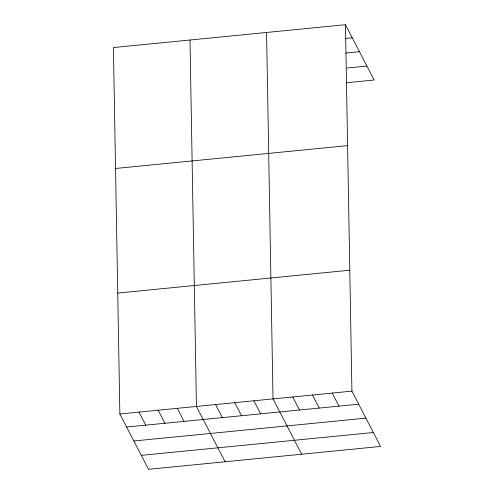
<?xml version="1.0" encoding="UTF-8"?>
<svg xmlns="http://www.w3.org/2000/svg" width="494" height="494" viewBox="0 0 494 494"><rect width="100%" height="100%" fill="white"/><g stroke="black" fill="none" stroke-linecap="round" stroke-linejoin="round"><path stroke-width="0.74" d="M345.467 24.7L113.41 47.554L119.863 413.984L148.533 469.3L380.59 446.446L351.919 391.131L345.467 24.7L374.137 80.016L346.066 82.782M345.405 38.427L352.234 37.754M345.806 53.049L359.459 51.703M347.183 68.011L366.906 66.073M115.54 168.473L347.597 145.625M117.733 293.059L349.789 270.212M119.863 413.984L351.919 391.131M126.631 427.038L358.687 404.185M133.855 440.988L365.912 418.134M141.309 455.357L373.365 432.503M332.19 393.076L338.958 406.13M312.467 395.015L319.235 408.075M292.744 396.96L299.512 410.014M301.692 454.221L273.021 398.899L266.569 32.468M253.873 400.788L260.641 413.842M234.73 402.672L241.498 415.726M215.588 404.555L222.356 417.615M225.116 461.76L196.439 406.445L189.986 40.008M177.297 408.328L184.064 421.382M158.154 410.211L164.916 423.272M139.005 412.095L145.773 425.155"/></g></svg>
